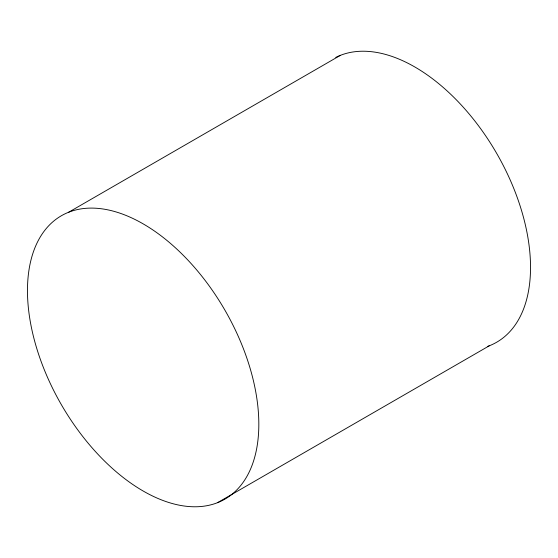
<?xml version="1.0" encoding="UTF-8"?>
<svg xmlns="http://www.w3.org/2000/svg" width="558" height="558" viewBox="0 0 558 558"><rect width="100%" height="100%" fill="white"/><g stroke="black" fill="none" stroke-linecap="round" stroke-linejoin="round"><path stroke-width="0.84" d="M68.725 212.2L340.436 55.333M217.564 502.667A163.599 94.455 60 0 0 182.633 254.678A163.599 94.455 60 0 0 29.239 314.956A163.599 94.455 60 0 0 217.564 502.667L489.275 345.8M335.77 57.418A163.599 94.455 60 0 1 502.04 163.117A163.599 94.455 60 0 1 487.734 346.379"/></g></svg>
